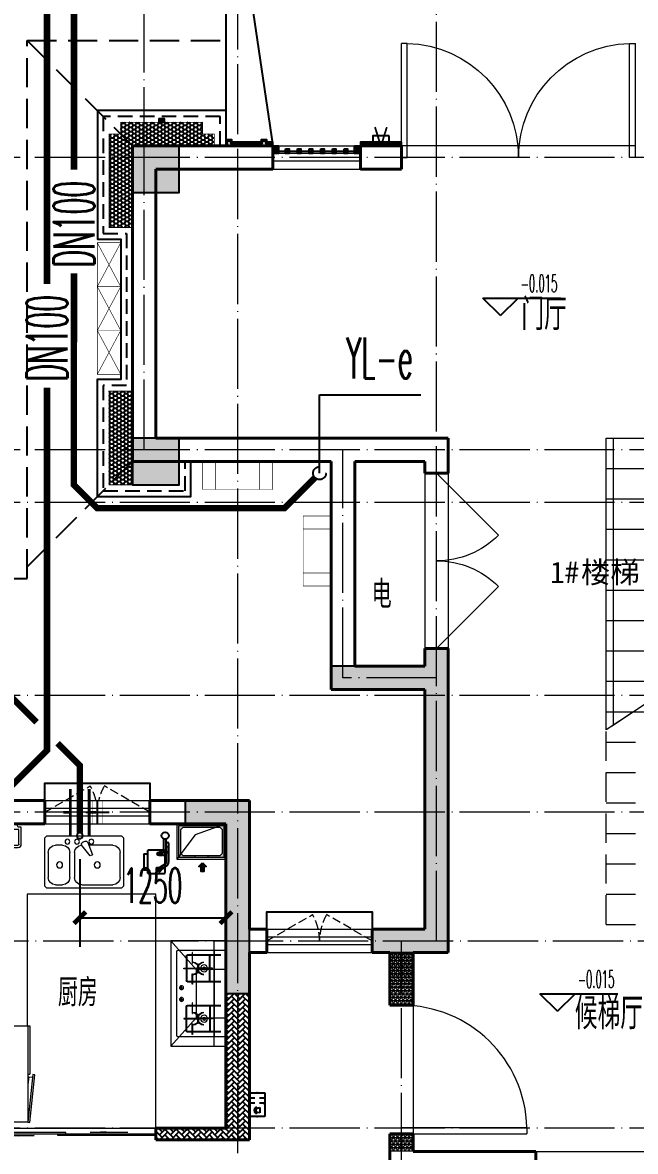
# Model space of a CAD drawing. Extents: x 27938 to 1042331, y -235042 to 1535213.
# Drawn here: x 689678 to 694917, y 679657 to 689310 of the extents above; entities that cross this region are included whole.
import ezdxf
from ezdxf.enums import TextEntityAlignment as Align

# ---------------------------------------------------------------- set-up
doc = ezdxf.new("R2010")
doc.units = 0
doc.header["$LTSCALE"] = 1000
doc.header["$MEASUREMENT"] = 0
for name, pattern in [('#P_--_20B1_001_t3$0$DASH', [0.35, 0.25, -0.1]), ('DASH', [0.35, 0.25, -0.1]), ('DOTE', [2.42, 2, -0.2, 0.02, -0.2]), ('HIDDEN', [0.375, 0.25, -0.125])]:
    doc.linetypes.add(name, pattern=pattern)
for name, color, linetype in [('A-EQPM-MECH', 191, 'Continuous'), ('AH-FURNITURE', 1, 'Continuous'), ('COLUMN', 9, 'Continuous'), ('DIM_ELEV', 3, 'Continuous'), ('DIM_SYMB', 3, 'Continuous'), ('DIM_雨水', 3, 'Continuous'), ('EQUIP-安防', 3, 'Continuous'), ('EQUIP_污水', 7, 'Continuous'), ('PIPE-雨水', 4, 'Y'), ('PIPE-餐饮排水', 41, 'P'), ('PUB_TEXT', 4, 'Continuous'), ('TEXT_雨水', 7, 'Continuous'), ('TWT_DIM', 3, 'Continuous'), ('VALVE_污水', 7, 'Continuous'), ('VPIPE-雨水', 4, 'DASH'), ('保温', 6, 'Continuous'), ('修改标示', 212, 'Continuous'), ('卫生间', 6, 'Continuous'), ('建筑-排气道', 9, 'Continuous'), ('机电标识类', 1, 'Continuous'), ('看线', 251, 'Continuous'), ('立面', 73, 'Continuous'), ('立面-看线', 251, 'Continuous'), ('设备', 253, 'Continuous'), ('铝合金', 144, 'Continuous')]:
    doc.layers.add(name, color=color, linetype=linetype)
for name, color, linetype, lineweight in [('DOTE', 19, 'DOTE', 9), ('LVTRY', 1, 'Continuous', 13), ('PUB_HATCH', 8, 'Continuous', 9), ('STAIR', 2, 'Continuous', 18), ('WALL', 9, 'Continuous', 40), ('WINDOW', 8, 'Continuous', 15), ('平面-空调室内机', 176, 'Continuous', 9), ('平面-空调预留孔', 173, 'Continuous', 15), ('空调', 76, 'Continuous', 13), ('立面-洞口示意', 152, 'Continuous', 13)]:
    doc.layers.add(name, color=color, linetype=linetype, lineweight=lineweight)
doc.styles.add('_TCH_DIM', font='SIMPLEX.shx', dxfattribs={"width": 0.6, "oblique": 10, "bigfont": 'hztxt.shx'})
doc.styles.add('_TCH_DIM_T3', font='SIMPLEX.shx', dxfattribs={"width": 0.494118, "bigfont": 'GBCBIG.shx'})
doc.styles.add('_TEL_DIM', font='SIMPLEX', dxfattribs={"width": 0.8, "height": 3.5, "bigfont": 'HZTXT'})
doc.styles.add('_TWT_PIPEDN', font='SIMPLEX.shx', dxfattribs={"width": 0.6, "oblique": 10, "height": 3, "bigfont": 'HZTXT.shx'})
doc.styles.add('_TWT_SERIAL', font='simplex.shx', dxfattribs={"width": 0.6, "oblique": 10, "height": 3, "bigfont": 'aadri.shx'})
doc.styles.add('DIM_FONT', font='SIMPLEX.shx', dxfattribs={"width": 0.56})
doc.styles.get("Standard").update_dxf_attribs({"font": 'gbenor.shx', "bigfont": 'gbcbig.shx'})
doc.styles.add('黑体', font='simhei.ttf')
doc.linetypes.add('P', pattern='A,3,-0.2,["P",Standard,S=0.25,R=0,X=-0.1,Y=-0.115],-0.2', length=3.4)
doc.linetypes.add('Y', pattern='A,3,-0.2,["Y",Standard,S=0.25,R=0,X=-0.1,Y=-0.115],-0.2', length=3.4)
doc.dimstyles.new('_TWT_ARCH&&100', dxfattribs={"dimtxt": 297.5, "dimasz": 100, "dimexe": 250, "dimexo": 300, "dimgap": 126.25, "dimtad": 1, "dimdec": 0, "dimzin": 0, "dimdsep": 46, "dimtxsty": '_TCH_DIM_T3', "dimblk": 'ARCHTICK', "dimcen": 0.09, "dimclrt": 7, "dimazin": 2, "dimtfac": 1, "dimtdec": 0, "dimtix": 1, "dimtmove": 2, "dimatfit": 3, "dimfxl": 1, "dimtolj": 1, "dimtzin": 0, "dimarcsym": 0})
pattern_1 = [(45, (0, 0), (0, 47.4157523), [100.584, -33.528]), (135, (23.708, 23.708), (3e-15, 47.4157523), [100.584, -33.528])]
pattern_2 = [(90, (0, 0), (-16.49778, 1e-15), [9.525, -19.05]), (210, (0, 0), (8.24889, -14.2874966), [9.525, -19.05]), (150, (6e-16, 9.525), (-8.24889, -14.2874966), [9.525, -19.05])]

# ---------------------------------------------------------------- blocks, each defined once
blk = doc.blocks.new('A$C60D053AF')
at = {"layer": 'AH-FURNITURE', "color": 0}
for p, q in [((232.5, -90), (128.3, -90)), ((192.5, -71), (327.6, -71)), ((192.5, -91), (327.6, -91)), ((355.9, -82.7), (384.2, -129)), ((232.5, -110), (128.3, -110)), ((245, -129.5), (245, -122.5)), ((265, -129.5), (265, -122.5)), ((341.7, -96.9), (370, -143.2)), ((255, -281), (255, -251)), ((255, -281), (393, -281)), ((393, -281), (393, -251))]:
    blk.add_line(p, q, dxfattribs=at)
for points in [[(170, -68, 1), (170, -94), (192.5, -94), (192.5, -68)], [(268, -122.5), (268, -107, 0.414214), (248, -87), (232.5, -87), (232.5, -113), (242, -113), (242, -122.5)], [(234, -251), (414, -251, 0.414214), (424, -241), (424, -111, 0.414214), (414, -101), (234, -101, 0.414214), (224, -111), (224, -241, 0.414214)], [(242, -152, 1), (268, -152), (268, -129.5), (242, -129.5)], [(383.8, -161.2, 1), (402.2, -142.8), (386.3, -126.9), (367.9, -145.3)]]:
    blk.add_lwpolyline(points, format="xyb", close=True, dxfattribs=at)
for centre, radius in [((100, -100), 30), ((255, -152), 15), ((255, -152), 10), ((393, -152), 15), ((393, -152), 10)]:
    blk.add_circle(centre, radius, dxfattribs=at)
for radius in [40, 20]:
    blk.add_arc((327.6, -111), radius, 45, 90, dxfattribs=at)
blk = doc.blocks.new('*U40')
h = blk.add_hatch(color=0)
h.set_gradient(color1=(0, 0, 255), rotation=180, tint=1)
h.paths.add_polyline_path([(0, 0), (-6.35, -6.35), (-6.35, -2.159), (-15, -2.159), (-15, 2.159), (-6.35, 2.159), (-6.35, 6.35)])
at = {"color": 0, "linetype": 'Continuous'}
blk.add_lwpolyline([(0, 0), (-6.35, -6.35), (-6.35, -2.159), (-15, -2.159), (-15, 2.159), (-6.35, 2.159), (-6.35, 6.35)], close=True, dxfattribs=at)
blk = doc.blocks.new('sgrsefv')
at = {"layer": 'PUB_HATCH'}
blk.add_hatch(color=0, dxfattribs=at).paths.add_polyline_path([(1112933.3, 840916.3), (1112933.3, 840646.3), (1113073.3, 840646.3), (1113073.3, 840661.3), (1112968.3, 840661.3), (1112948.3, 840681.3), (1112948.3, 840881.3), (1112968.3, 840901.3), (1113288.3, 840901.3), (1113308.3, 840881.3), (1113308.3, 840681.3), (1113288.3, 840661.3), (1113183.3, 840661.3), (1113183.3, 840646.3), (1113323.3, 840646.3), (1113323.3, 840916.3)])
at = {"layer": 'LVTRY', "color": 0}
for p, q in [((1113073.3, 840661.3), (1113073.3, 840646.3)), ((1113183.3, 840661.3), (1113183.3, 840646.3))]:
    blk.add_line(p, q, dxfattribs=at)
for points in [[(1112918.3, 840931.3), (1113338.3, 840931.3), (1113338.3, 840631.3), (1112918.3, 840631.3)], [(1112933.3, 840916.3), (1113323.3, 840916.3), (1113323.3, 840646.3), (1112933.3, 840646.3)], [(1113288.3, 840661.3), (1112968.3, 840661.3), (1112948.3, 840681.3), (1112948.3, 840881.3), (1112968.3, 840901.3), (1113288.3, 840901.3), (1113308.3, 840881.3), (1113308.3, 840681.3), (1113288.3, 840661.3)]]:
    blk.add_lwpolyline(points, close=True, dxfattribs=at)
at = {"layer": '立面-洞口示意', "color": 0}
blk.add_lwpolyline([(1112918.3, 840931.3), (1113181.8, 840837.4), (1113338.3, 840631.3)], dxfattribs=at)
at = {"layer": '建筑-排气道', "color": 8, "xscale": -5, "yscale": 5, "zscale": 5, "rotation": 270}
blk.add_blockref('*U40', (1113118.4, 840599), dxfattribs=at)
blk = doc.blocks.new('rtyg7uyhg')
at = {"layer": 'LVTRY', "color": 0}
for p, q in [((194234.6, 45488.8), (193621, 45488.8)), ((193590.3, 45458.1), (193590.3, 45069.5)), ((193682.3, 45407), (193887.8, 45407)), ((193896.4, 45429.9), (193857.6, 45326.3)), ((193875.3, 45316), (193945.6, 45401.5)), ((193925.8, 45440.4), (193940.1, 45432.2)), ((194111.9, 45407), (194173.3, 45407)), ((194265.3, 45069.5), (194265.3, 45458.1)), ((193621, 45130.8), (193621, 45345.6)), ((193857.6, 45326.3), (193875.3, 45316)), ((194009.6, 45345.6), (194009.6, 45130.8)), ((194050.5, 45130.8), (194050.5, 45345.6)), ((194234.6, 45345.6), (194234.6, 45130.8)), ((193621, 45038.8), (194234.6, 45038.8)), ((193948.3, 45069.5), (193682.3, 45069.5)), ((194173.3, 45069.5), (194111.9, 45069.5))]:
    blk.add_line(p, q, dxfattribs=at)
for centre, radius in [((193866.4, 45437.7), 20.5), ((193989.2, 45437.7), 20.5), ((194071, 45437.7), 20.5), ((193815.3, 45238.2), 25.6), ((194137.5, 45238.2), 25.6)]:
    blk.add_circle(centre, radius, dxfattribs=at)
for centre, radius, start, end in [((193621, 45458.1), 30.7, 89.99999, 179.99999), ((194234.6, 45458.1), 30.7, 359.99999, 89.99999), ((193682.3, 45345.6), 61.4, 89.99999, 179.99999), ((193915.6, 45422.7), 20.5, 59.99999, 159.46231), ((193929.8, 45414.5), 20.5, 320.53767, 59.99999), ((193948.3, 45345.6), 61.4, 359.99999, 89.99999), ((194111.9, 45345.6), 61.4, 89.99999, 179.99999), ((194173.3, 45345.6), 61.4, 359.99999, 89.99999), ((193682.3, 45130.8), 61.4, 179.99999, 269.99999), ((193948.3, 45130.8), 61.4, 269.99999, 359.99999), ((194111.9, 45130.8), 61.4, 179.99999, 269.99999), ((194173.3, 45130.8), 61.4, 269.99999, 359.99999), ((193621, 45069.5), 30.7, 179.99999, 269.99999), ((194234.6, 45069.5), 30.7, 269.99999, 359.99999)]:
    blk.add_arc(centre, radius, start, end, dxfattribs=at)
at = {"layer": 'LVTRY', "color": 0, "style": 'DIM_FONT', "width": 0.8, "flags": 9}
for tag in ['YSIZE', 'XSIZE']:
    blk.add_attdef(tag, (193927.8, 45487.8), '', height=0.5, rotation=89.99999, dxfattribs=at)
blk = doc.blocks.new('A-Kitchen-7')
at = {"layer": 'LVTRY', "color": 0}
for p, q in [((-519, 780), (-7, 834)), ((-515, 756), (-519, 780)), ((-4, 811), (-515, 756)), ((515, 756), (-515, 756)), ((-515, 756), (-515, 40)), ((-486, 761), (-485, 756)), ((-29, 767), (-112, 756)), ((-29, 767), (-35, 806)), ((-7, 834), (-4, 811)), ((515, 780), (0, 780)), ((0, 756), (0, 780)), ((515, 756), (515, 780)), ((515, 40), (515, 756)), ((-515, 40), (515, 40))]:
    blk.add_line(p, q, dxfattribs=at)
blk.add_lwpolyline([(-469, 40), (-469, 0), (469, 0), (469, 40)], close=True, dxfattribs=at)
blk = doc.blocks.new('FRSDFDGDGDRGDR')
at = {"layer": '平面-空调预留孔', "color": 0}
for p, q in [((699612.3, 775044), (699612.3, 775441.2)), ((699618.9, 775447.8), (699746.3, 775447.8)), ((699746.3, 775447.8), (699746.3, 775355.4)), ((699719.9, 775342.2), (699719.9, 775143)), ((699726.5, 775348.8), (699739.7, 775348.8)), ((699726.5, 775136.4), (699739.7, 775136.4)), ((699746.3, 775129.8), (699746.3, 775037.4)), ((699746.3, 775037.4), (699618.9, 775037.4))]:
    blk.add_line(p, q, dxfattribs=at)
blk.add_lwpolyline([(699766.1, 775166.7), (699792.5, 775153.5), (699792.5, 775057.2), (699766.1, 775044), (699766.1, 775017.6), (699618.9, 775017.6, -0.414214), (699592.5, 775044), (699592.5, 775441.2, -0.414214), (699618.9, 775467.6), (699766.1, 775467.6), (699766.1, 775441.2), (699792.5, 775428), (699792.5, 775331.6), (699766.1, 775318.4)], format="xyb", close=True, dxfattribs=at)
for centre, radius in [((699739.7, 775331.6), 10.6), ((699739.7, 775243.2), 15.8), ((699739.7, 775153.5), 10.6)]:
    blk.add_circle(centre, radius, dxfattribs=at)
for centre, start, end in [((699618.9, 775441.2), 90, 180), ((699726.5, 775342.2), 90, 180), ((699739.7, 775355.4), 270, 360), ((699726.5, 775143), 180, 270), ((699739.7, 775129.8), 0, 90), ((699618.9, 775044), 180, 270)]:
    blk.add_arc(centre, 6.6, start, end, dxfattribs=at)
blk = doc.blocks.new('vcxvcdfvdxv')
at = {"layer": 'LVTRY', "color": 0}
for p, q in [((582293.7, 370358.3), (582763.9, 370358.3)), ((582393.7, 369458.3), (582393.7, 370358.3)), ((582547.9, 370115.4), (582763.9, 370358.3)), ((582763.9, 370358.3), (582763.9, 369458.3)), ((582703.7, 370278.3), (582303.7, 370278.3)), ((582338.7, 370238.3), (582623.7, 370238.3)), ((582338.7, 370233.3), (582623.7, 370233.3)), ((582393.7, 370268.3), (582393.7, 369548.3)), ((582428.7, 370018.3), (582428.7, 370228.3)), ((582433.7, 370018.3), (582433.7, 370228.3)), ((582578.9, 370168.3), (582578.9, 370258.3)), ((582578.9, 370258.3), (582583.4, 370258.3)), ((582583.4, 370258.3), (582583.4, 370168.3)), ((582628.7, 370228.3), (582628.7, 370018.3)), ((582633.7, 370228.3), (582633.7, 370018.3)), ((582713.7, 369548.3), (582713.7, 370268.3)), ((582293.7, 370115.4), (582547.9, 370115.4)), ((582393.7, 369700.3), (582393.7, 370115.4)), ((582408.7, 370125.6), (582536.2, 370125.6)), ((582408.7, 370121.1), (582408.7, 370125.6)), ((582536.2, 370121.1), (582408.7, 370121.1)), ((582653.7, 370125.6), (582526.2, 370125.6)), ((582526.2, 370125.6), (582526.2, 370121.1)), ((582526.2, 370121.1), (582653.7, 370121.1)), ((582536.2, 370125.6), (582536.2, 370121.1)), ((582547.9, 370115.4), (582547.9, 369700.3)), ((582583.4, 370168.3), (582578.9, 370168.3)), ((582653.7, 370121.1), (582653.7, 370125.6)), ((582623.7, 370013.3), (582338.7, 370013.3)), ((582623.7, 370008.3), (582338.7, 370008.3)), ((582583.4, 370078.3), (582578.9, 370078.3)), ((582578.9, 370078.3), (582578.9, 369988.3)), ((582583.4, 369988.3), (582583.4, 370078.3)), ((582578.9, 369988.3), (582583.4, 369988.3)), ((582693.1, 369958.3), (582654.3, 369958.3)), ((582673.7, 369938.9), (582673.7, 369977.7)), ((582623.7, 369808.3), (582338.7, 369808.3)), ((582578.9, 369738.3), (582578.9, 369828.3)), ((582578.9, 369828.3), (582583.4, 369828.3)), ((582583.4, 369828.3), (582583.4, 369738.3)), ((582693.1, 369858.3), (582654.3, 369858.3)), ((582673.7, 369838.9), (582673.7, 369877.7)), ((582623.7, 369803.3), (582338.7, 369803.3)), ((582428.7, 369798.3), (582428.7, 369588.3)), ((582433.7, 369798.3), (582433.7, 369588.3)), ((582583.4, 369738.3), (582578.9, 369738.3)), ((582628.7, 369588.3), (582628.7, 369798.3)), ((582633.7, 369588.3), (582633.7, 369798.3)), ((582547.9, 369700.3), (582293.7, 369700.3)), ((582536.2, 369695.6), (582408.7, 369695.6)), ((582408.7, 369695.6), (582408.7, 369691.1)), ((582408.7, 369691.1), (582536.2, 369691.1)), ((582526.2, 369691.1), (582526.2, 369695.6)), ((582526.2, 369695.6), (582653.7, 369695.6)), ((582653.7, 369691.1), (582526.2, 369691.1)), ((582536.2, 369691.1), (582536.2, 369695.6)), ((582763.9, 369458.3), (582547.9, 369700.3)), ((582583.4, 369648.3), (582578.9, 369648.3)), ((582578.9, 369648.3), (582578.9, 369558.3)), ((582583.4, 369558.3), (582583.4, 369648.3)), ((582653.7, 369695.6), (582653.7, 369691.1)), ((582303.7, 369538.3), (582703.7, 369538.3)), ((582338.7, 369583.3), (582623.7, 369583.3)), ((582338.7, 369578.3), (582623.7, 369578.3)), ((582578.9, 369558.3), (582583.4, 369558.3)), ((582763.9, 369458.3), (582293.7, 369458.3))]:
    blk.add_line(p, q, dxfattribs=at)
blk.add_lwpolyline([(582893.7, 368758.3), (582893.7, 370758.3), (583993.7, 370758.3), (583993.7, 369632.3)], dxfattribs=at)
for centre, radius in [((582481.2, 370123.3), 29.7), ((582481.2, 370123.3), 11.7), ((582673.7, 369958.3), 17), ((582673.7, 369858.3), 17), ((582481.2, 369693.3), 29.7), ((582481.2, 369693.3), 11.7)]:
    blk.add_circle(centre, radius, dxfattribs=at)
for centre, radius, start, end in [((582403.7, 370268.3), 10, 90, 180), ((582438.7, 370228.3), 10, 90, 180), ((582438.7, 370228.3), 5, 90, 180), ((582623.7, 370228.3), 10, 0, 90), ((582623.7, 370228.3), 5, 0, 90), ((582703.7, 370268.3), 10, 0, 90), ((582481.2, 370123.3), 56.7, 2.27424, 87.72576), ((582481.2, 370123.3), 52.2, 2.47041, 87.52959), ((582481.2, 370123.3), 56.7, 272.27424, 357.72576), ((582481.2, 370123.3), 52.2, 272.47041, 357.52959), ((582581.2, 370123.3), 56.7, 92.27424, 177.72576), ((582581.2, 370123.3), 56.7, 182.27424, 267.72576), ((582581.2, 370123.3), 52.2, 92.47041, 177.52959), ((582581.2, 370123.3), 52.2, 182.47041, 267.52959), ((582438.7, 370018.3), 10, 180, 270), ((582438.7, 370018.3), 5, 180, 270), ((582623.7, 370018.3), 5, 270, 0), ((582623.7, 370018.3), 10, 270, 0), ((582438.7, 369798.3), 10, 90, 180), ((582623.7, 369798.3), 10, 0, 90), ((582438.7, 369798.3), 5, 90, 180), ((582481.2, 369693.3), 56.7, 2.27424, 87.72576), ((582481.2, 369693.3), 52.2, 2.47041, 87.52959), ((582581.2, 369693.3), 56.7, 92.27424, 177.72576), ((582581.2, 369693.3), 52.2, 92.47041, 177.52959), ((582623.7, 369798.3), 5, 0, 90), ((582481.2, 369693.3), 56.7, 272.27424, 357.72576), ((582481.2, 369693.3), 52.2, 272.47041, 357.52959), ((582581.2, 369693.3), 56.7, 182.27424, 267.72576), ((582581.2, 369693.3), 52.2, 182.47041, 267.52959), ((582403.7, 369548.3), 10, 180, 270), ((582438.7, 369588.3), 10, 180, 270), ((582438.7, 369588.3), 5, 180, 270), ((582623.7, 369588.3), 5, 270, 0), ((582623.7, 369588.3), 10, 270, 0), ((582703.7, 369548.3), 10, 270, 0)]:
    blk.add_arc(centre, radius, start, end, dxfattribs=at)
at = {"color": 8}
for name, p in [('sgrsefv', (-530624.6, -469573)), ('rtyg7uyhg', (389578.4, 325769.5))]:
    blk.add_blockref(name, p, dxfattribs=at)
at = {"color": 8, "rotation": 90}
blk.add_blockref('FRSDFDGDGDRGDR', (1359511.2, -328434.2), dxfattribs=at)
at = {"color": 8, "xscale": -1, "rotation": 90}
blk.add_blockref('A$C60D053AF', (582713.7, 371358.3), dxfattribs=at)
at = {"layer": 'LVTRY', "color": 8, "extrusion": (0, 0, -1), "xscale": -0.7999999999883585, "yscale": 0.7999999999883585, "zscale": -0.7999999999883585, "rotation": 270}
blk.add_blockref('A-Kitchen-7', (-584593.7, 369220.3), dxfattribs=at)
blk = doc.blocks.new('HFHFHFHFTF')
at = {"layer": 'PUB_HATCH'}
for points in [[(547216.6, 372523.7), (547216.6, 375123.7), (547016.6, 375123.7), (547016.6, 374973.7), (546217, 374973.7), (546217, 374773.7), (547016.6, 374773.7), (547016.6, 372723.7), (546566.6, 372723.7), (546566.6, 372523.7)], [(544966.6, 373623.7), (545316.6, 373623.7), (545316.6, 372173.7), (545516.6, 372173.7), (545516.6, 373823.7), (544966.6, 373823.7)]]:
    blk.add_hatch(color=256, dxfattribs=at).paths.add_polyline_path(points)
at = {"layer": 'COLUMN', "color": 8}
for p, q in [((547216.6, 375123.7), (547016.6, 375123.7)), ((547016.6, 375123.7), (547016.6, 374973.7)), ((547216.6, 372523.7), (547216.6, 375123.7)), ((547016.6, 374973.7), (546217, 374973.7)), ((546217, 374973.7), (546217, 374773.7)), ((546217, 374773.7), (547016.6, 374773.7)), ((547016.6, 374773.7), (547016.6, 372723.7)), ((545516.6, 373823.7), (544966.6, 373823.7)), ((544966.6, 373823.7), (544966.6, 373623.7)), ((545516.6, 372173.7), (545516.6, 373823.7)), ((544966.6, 373623.7), (545316.6, 373623.7)), ((545316.6, 373623.7), (545316.6, 372173.7)), ((547016.6, 372723.7), (546566.6, 372723.7)), ((546566.6, 372723.7), (546566.6, 372523.7)), ((546566.6, 372523.7), (547216.6, 372523.7)), ((545316.6, 372173.7), (545516.6, 372173.7))]:
    blk.add_line(p, q, dxfattribs=at)
blk = doc.blocks.new('dongkong')
at = {"color": 0}
blk.add_wipeout([(-603756, 210771), (-603756, 210570.8), (-603836, 210570.8), (-603836, 210771)], dxfattribs=at)
at = {"layer": '机电标识类', "color": 0, "linetype": 'DASH', "ltscale": 400}
for p, q in [((-603796, 210771), (-603796, 210570.8)), ((-603896, 210670.7), (-603696, 210670.7))]:
    blk.add_line(p, q, dxfattribs=at)
at = {"layer": '空调', "color": 0, "linetype": 'DASH', "const_width": 2}
blk.add_lwpolyline([(-603756, 210771), (-603756, 210570.8), (-603836, 210570.8), (-603836, 210771)], close=True, dxfattribs=at)
blk = doc.blocks.new('VDVDVDCZSCCS')
at = {"layer": '保温', "linetype": 'Continuous', "ltscale": 10}
h = blk.add_hatch(dxfattribs=at)
h.set_pattern_fill('HEX', color=251, scale=10, angle=90, style=0)
h.set_pattern_definition(pattern_2)
h.paths.add_polyline_path([(546716.7, 372073.7), (546916.7, 372073.7), (546916.6, 372523.7), (546716.6, 372523.7)])
at = {"layer": '保温', "linetype": 'ByBlock', "ltscale": 10}
h = blk.add_hatch(dxfattribs=at)
h.set_pattern_fill('AR-HBONE', color=251, scale=55)
h.set_pattern_definition(pattern_1)
h.paths.add_polyline_path([(545316.6, 372173.7), (545316.7, 370923.7), (545516.7, 370923.7), (545516.6, 372173.7)])
h = blk.add_hatch(dxfattribs=at)
h.set_pattern_fill('AR-HBONE', color=251, scale=55)
h.set_pattern_definition(pattern_1)
h.paths.add_polyline_path([(545316.7, 370923.7), (545316.7, 371023.7), (544716.7, 371023.7), (544716.7, 370923.7)])
at = {"layer": '保温', "linetype": 'Continuous', "ltscale": 10}
h = blk.add_hatch(dxfattribs=at)
h.set_pattern_fill('HEX', color=251, scale=10, angle=90, style=0)
h.set_pattern_definition(pattern_2)
h.paths.add_polyline_path([(546716.7, 370823.7), (546916.7, 370823.7), (546916.6, 370973.7), (546716.6, 370973.7)])
blk = doc.blocks.new('A$C341176C1')
at = {"layer": '设备', "color": 0, "const_width": 5}
blk.add_lwpolyline([(-240, -200), (0, -200), (0, -800), (-240, -800)], close=True, dxfattribs=at)
for points in [[(-240, -312.3), (0, -312.3)], [(-240, -687.7), (0, -687.7)]]:
    blk.add_lwpolyline(points, dxfattribs=at)
blk = doc.blocks.new('A$C7D502F78')
at = {"layer": '修改标示', "ltscale": 2}
blk.add_lwpolyline([(-150.6, 197.3), (-10.6, 197.3), (-10.6, 142.3), (-150.6, 142.3)], close=True, dxfattribs=at)
at = {"layer": 'PUB_TEXT'}
blk.add_text('V', height=175, dxfattribs=at).set_placement((-147.2, 99.1))
blk = doc.blocks.new('A$C1F074C3D')
at = {"layer": 'DIM_SYMB'}
blk.add_lwpolyline([(-625, 4290, 0, 0, 0), (-625, 2340, 0, 40, 0), (-625, 2490, 0, 0, 0)], format="xyseb", dxfattribs=at)
at = {"layer": 'STAIR'}
for p, q in [((-1250, 1664), (-1250, 4160)), ((-1250, 4160), (0, 4160)), ((-1190, 4160), (-1190, 1703.5)), ((0, 2496), (0, 4160)), ((-1250, 3900), (0, 3900)), ((-1250, 3640), (0, 3640)), ((-1250, 3380), (0, 3380)), ((-1250, 3120), (0, 3120)), ((-1250, 2860), (0, 2860)), ((-1250, 2600), (0, 2600)), ((0, 2496), (-566.8, 2118.7)), ((-1250, 2340), (-234.4, 2340)), ((-523.7, 1990.8), (-740.3, 2150.2)), ((-740.3, 2150.2), (-699.8, 2030.2)), ((-1250, 2080), (-716.6, 2080)), ((-699.8, 2030.2), (-1250, 1664)), ((-644.8, 2080), (-553.8, 2080)), ((-566.8, 2118.7), (-523.7, 1990.8)), ((-1250, 1820), (-1015.6, 1820))]:
    blk.add_line(p, q, dxfattribs=at)
at = {"layer": 'STAIR', "color": 246, "linetype": '#P_--_20B1_001_t3$0$DASH'}
for p, q in [((0, 2496), (-566.8, 2118.7)), ((0, 0), (0, 2496)), ((-234.4, 2340), (0, 2340)), ((-523.7, 1990.8), (-740.3, 2150.2)), ((-740.3, 2150.2), (-699.8, 2030.2)), ((-699.8, 2030.2), (-1250, 1664)), ((-716.6, 2080), (-644.8, 2080)), ((-566.8, 2118.7), (-523.7, 1990.8)), ((-553.8, 2080), (0, 2080)), ((-1015.6, 1820), (0, 1820)), ((-1250, 0), (-1250, 1664)), ((-1250, 1560), (0, 1560)), ((-1250, 1300), (0, 1300)), ((-1250, 1040), (0, 1040)), ((-1250, 780), (0, 780)), ((-1250, 520), (0, 520)), ((-1250, 260), (0, 260)), ((-1250, 0), (0, 0))]:
    blk.add_line(p, q, dxfattribs=at)
at = {"layer": 'DIM_SYMB', "color": 7, "style": '_TCH_DIM', "width": 0.6}
blk.add_text('上', height=175, dxfattribs=at).set_placement((-672.8, 4355.1))
blk = doc.blocks.new('HFTHFFGHFH')
at = {"layer": 'DOTE', "linetype": 'DOTE', "ltscale": 0.3}
for p, q in [((545416.6, 594448.8), (545416.6, 612948.8)), ((547116.6, 604248.8), (547116.6, 612948.8)), ((587116.6, 610948.8), (534316.6, 610948.8)), ((544616.6, 608448.8), (544616.6, 610948.8)), ((587116.6, 608448.8), (534316.6, 608448.8)), ((546316.6, 606498.8), (546316.6, 608448.8)), ((587116.6, 607998.8), (534316.6, 607998.8)), ((547116.6, 606498.8), (546316.6, 606498.8)), ((587116.6, 606348.8), (534316.6, 606348.8)), ((587116.6, 605348.8), (534316.6, 605348.8)), ((534316.6, 604248.8), (587116.6, 604248.8)), ((546816.6, 602348.8), (546816.6, 604248.8)), ((587116.6, 602648.8), (534316.6, 602648.8))]:
    blk.add_line(p, q, dxfattribs=at)
blk = doc.blocks.new('BFBTCSD')
at = {"layer": '卫生间', "color": 159, "linetype": 'DASH', "true_color": 0x22346e}
for p, q in [((689716.6, 689157.2), (690616.6, 688257.2)), ((689716.6, 684657.2), (690616.6, 685557.2))]:
    blk.add_line(p, q, dxfattribs=at)
blk.add_lwpolyline([(706816.6, 673857.2), (705216.6, 673857.2), (705216.6, 672657.2), (684016.6, 672657.2), (684016.6, 673857.2), (681416.6, 673857.2), (681416.6, 683557.2), (683216.6, 683557.2), (683216.6, 684557.2), (689716.6, 684557.2), (689716.6, 689157.2), (691416.8, 689157.2)], dxfattribs=at)
blk = doc.blocks.new('$equip$00002628')
at = {"color": 0, "linetype": 'Continuous'}
for p, q in [((-0.625, 0.415), (0.625, 0.415)), ((-0.625, -0.415), (-0.625, 0.415)), ((-0.472, 0.01), (-0.409, 0.01)), ((-0.446, -0.138), (-0.395, 0.058)), ((-0.395, 0.058), (-0.395, 0.058)), ((-0.395, 0.058), (-0.206, 0.058)), ((-0.206, 0.058), (-0.155, -0.138)), ((-0.191, 0.01), (-0.129, 0.01)), ((0.071, 0.129), (0.071, 0.415)), ((0.35, 0.129), (0.35, 0.415)), ((0.625, 0.415), (0.625, -0.415)), ((0.625, -0.415), (-0.625, -0.415)), ((-0.155, -0.138), (-0.446, -0.138)), ((0.071, -0.415), (0.071, -0.129)), ((0.35, -0.415), (0.35, -0.129))]:
    blk.add_line(p, q, dxfattribs=at)
at = {"color": 0, "const_width": 0.05}
blk.add_lwpolyline([(-0.625, 0.415), (0.625, 0.415), (0.625, -0.415), (-0.625, -0.415), (-0.625, 0.415), (0.625, 0.415)], dxfattribs=at)
at = {"color": 0, "linetype": 'Continuous'}
blk.add_arc((-0.3, -0.011), 0.173, 6.98974, 173.01026, dxfattribs=at)
at = {"color": 0}
for p in [(-0.625, 0), (0, 0.415), (0, -0.415), (0.625, 0)]:
    blk.add_point(p, dxfattribs=at)
at = {"color": 0, "style": '_TEL_DIM', "flags": 1}
blk.add_attdef('A', text='', height=0.000025, dxfattribs=at).set_placement((0, 0), align=Align.MIDDLE_CENTER)
blk = doc.blocks.new('HGFHGGGDFGRD')
at = {"layer": 'EQUIP-安防', "color": 8, "xscale": 160, "yscale": 160, "zscale": 160, "rotation": 90}
blk.add_blockref('$equip$00002628', (691683, 371223.7), dxfattribs=at)
blk = doc.blocks.new('A$C028C60F5')
at = {"color": 0}
blk.add_lwpolyline([(400, 0), (0, 0), (0, -400), (400, -400)], close=True, dxfattribs=at)
at = {"layer": 'PUB_HATCH', "color": 0}
blk.add_solid([(0, -400), (400, -400), (0, 0), (400, 0)], dxfattribs=at)
blk = doc.blocks.new('A$C3EFA6995')
at = {"color": 8}
for p in [(9700, 100), (9700, -2400), (15900, -2400)]:
    blk.add_blockref('A$C028C60F5', p, dxfattribs=at)
at = {"color": 8, "xscale": -1}
blk.add_blockref('A$C028C60F5', (16300, 100), dxfattribs=at)
blk = doc.blocks.new('_ArchTick')
at = {"color": 0, "linetype": 'ByBlock', "const_width": 0.4}
blk.add_lwpolyline([(-0.5, -0.5), (0.5, 0.5)], dxfattribs=at)
blk = doc.blocks.new('*D167')
at = {"layer": 'Defpoints', "color": 0}
for p in [(690166.6, 682457.2), (691416.6, 682457.2), (691416.6, 681656)]:
    blk.add_point(p, dxfattribs=at)
at = {"layer": 'TWT_DIM', "color": 0, "lineweight": -2}
for p, q in [((690166.6, 682157.2), (690166.6, 681406)), ((691416.6, 682157.2), (691416.6, 681406)), ((690166.6, 681656), (691416.6, 681656))]:
    blk.add_line(p, q, dxfattribs=at)
at = {"layer": 'TWT_DIM', "color": 0, "lineweight": -2, "xscale": 100, "yscale": 100, "zscale": 100, "rotation": 180}
blk.add_blockref('_ArchTick', (690166.6, 681656), dxfattribs=at)
at = {"layer": 'TWT_DIM', "color": 0, "lineweight": -2, "xscale": 100, "yscale": 100, "zscale": 100}
blk.add_blockref('_ArchTick', (691416.6, 681656), dxfattribs=at)
at = {"layer": 'TWT_DIM', "color": 7, "insert": (690791.6, 681931), "char_height": 297.5, "attachment_point": 5, "style": '_TCH_DIM_T3'}
blk.add_mtext('\\A1;1250', dxfattribs=at)
blk = doc.blocks.new('$DorLib2D$00000001')
for p, q in [((0.45, 0.975), (0.5, 0.975)), ((0.45, 0), (0.45, 0.975)), ((0.5, 0), (0.5, 0.975)), ((0.5, 0), (0.45, 0))]:
    blk.add_line(p, q)
at = {"lineweight": 13}
blk.add_arc((0.475, 0), 0.975, 91.46928, 180, dxfattribs=at)
blk = doc.blocks.new('$WINLIB2D$00000001')
at = {"color": 0}
for points in [[(-0.5, 0.5), (-0.5, -0.5)], [(-0.5, 0.5), (0.5, 0.5)], [(0.5, -0.5), (0.5, 0.5)], [(0.5, 0.167), (-0.5, 0.167)], [(0.5, -0.167), (-0.5, -0.167)], [(-0.5, -0.5), (0.5, -0.5)]]:
    blk.add_lwpolyline(points, dxfattribs=at)
blk = doc.blocks.new('$DorLib2D$00000131')
at = {"color": 0, "linetype": 'Continuous'}
for p, q in [((0.15, 0.125), (0.2319, 0.1973)), ((0.2319, 0.1973), (0.2319, 0.125)), ((-0.5, 0.125), (-0.5, 0)), ((0.0192, 0.125), (-0.5, 0.125)), ((0.0192, 0), (0.0192, 0.125)), ((0.35, 0.125), (0.15, 0.125)), ((-0.5, 0), (0.0192, 0)), ((-0.024, 0), (0.5, 0)), ((-0.024, -0.125), (-0.024, 0)), ((0.5, 0), (0.5, -0.125)), ((-0.35, -0.125), (-0.15, -0.125)), ((-0.2319, -0.1973), (-0.2319, -0.125)), ((-0.15, -0.125), (-0.2319, -0.1973)), ((0.5, -0.125), (-0.024, -0.125))]:
    blk.add_line(p, q, dxfattribs=at)
blk = doc.blocks.new('$DorLib2D$00000002')
for p, q in [((-0.5, 0), (-0.5, 0.4875)), ((-0.475, 0.4875), (-0.5, 0.4875)), ((-0.475, 0), (-0.475, 0.4875)), ((0.475, 0), (0.475, 0.4875)), ((0.475, 0.4875), (0.5, 0.4875)), ((0.5, 0), (0.5, 0.4875)), ((-0.5, 0), (-0.475, 0)), ((0.5, 0), (0.475, 0))]:
    blk.add_line(p, q)
at = {"lineweight": 13}
for centre, start, end in [((-0.4875, 0), 0, 88.5307), ((0.4875, 0), 91.4693, 180)]:
    blk.add_arc(centre, 0.4875, start, end, dxfattribs=at)
blk = doc.blocks.new('$DorLib2D$00000116')
at = {"color": 0}
for p, q in [((-0.5, 0), (-0.1464, 0.3536)), ((0.5, 0), (0.1464, 0.3536))]:
    blk.add_line(p, q, dxfattribs=at)
for centre, start, end in [((-0.5, 0), 0, 45), ((0.5, 0), 135, 180)]:
    blk.add_arc(centre, 0.5, start, end, dxfattribs=at)
blk = doc.blocks.new('$TwtSys$00000147')
blk.add_circle((0, 0, 0), 25)
blk = doc.blocks.new('$VALVE$00000553')
at = {"const_width": 30}
for points in [[(0, 100), (0, 175)], [(0, 100), (-250, 100), (-250, 100)], [(0, 100), (250, 100), (250, 100)], [(-250, -100), (-250, -100), (0, -100)], [(250, -100), (250, -100), (0, -100)], [(0, -175), (0, -100)]]:
    blk.add_lwpolyline(points, dxfattribs=at)

msp = doc.modelspace()

# ---------------------------------------------------------------- hatches: boundary and pattern name
at = {"layer": 'PIPE-雨水'}
for points in [[(690116.6, 685357.2), (690089.1, 685357.2), (690089.1, 685345.8)], [(690116.6, 685357.2), (690097.1, 685337.7), (690089.1, 685345.8)], [(690316.6, 685157.2), (690297.1, 685137.7), (690305.2, 685129.7)], [(690316.6, 685157.2), (690316.6, 685129.7), (690305.2, 685129.7)], [(691916.6, 685157.2), (691936, 685137.7), (691928, 685129.7)], [(691916.6, 685157.2), (691916.6, 685129.7), (691928, 685129.7)], [(689886.6, 683087.2), (689906, 683067.7), (689914.1, 683075.8)], [(689886.6, 683087.2), (689914.1, 683087.2), (689914.1, 683075.8)]]:
    msp.add_hatch(color=256, dxfattribs=at).paths.add_polyline_path(points)
at = {"layer": 'PIPE-餐饮排水'}
for points in [[(690166.6, 682957.2), (690186.1, 682976.6), (690194.1, 682968.6)], [(690166.6, 682957.2), (690194.1, 682957.2), (690194.1, 682968.6)]]:
    msp.add_hatch(color=256, dxfattribs=at).paths.add_polyline_path(points)
at = {"layer": '立面'}
h = msp.add_hatch(dxfattribs=at)
h.set_pattern_fill('ANSI31', color=8, scale=2)
h.set_pattern_definition([(45, (-197433.452, -107108.3288), (-2.24506403, 2.24506403), [])])
h.paths.add_polyline_path([(690841.8, 688457.2), (690891.8, 688457.2), (690891.8, 688487.2), (690841.8, 688487.2)])
h = msp.add_hatch(dxfattribs=at)
h.set_pattern_fill('ANSI31', color=8, scale=2)
h.set_pattern_definition([(45, (-9425.7033, -266823.1584), (-2.24506403, 2.24506403), [])])
h.paths.add_polyline_path([(691416.8, 688257.3), (691816.5, 688257.3), (691816.5, 688287.3), (691766.5, 688287.3), (691766.5, 688307.4), (691716.5, 688307.4), (691716.5, 688287.4), (691466.7, 688287.1), (691466.5, 688307.4), (691416.8, 688307.4)])
h.paths.add_polyline_path([(691426.8, 688257.3), (691806.5, 688257.3), (691806.5, 688277.3), (691756.5, 688277.3), (691756.5, 688297.4), (691726.5, 688297.4), (691726.5, 688277.4), (691456.8, 688277.1), (691456.6, 688297.4), (691426.8, 688297.4)])
h = msp.add_hatch(dxfattribs=at)
h.set_pattern_fill('ANSI31', color=8, scale=2)
h.set_pattern_definition([(45, (-197633.452, -108177.8283), (-2.24506403, 2.24506403), [])])
edge = h.paths.add_edge_path()
edge.add_line((692566.5, 688257.2), (692576.6, 688257.2))
edge.add_line((692576.6, 688257.2), (692576.6, 688277.2))
edge.add_line((692576.6, 688277.2), (692906.6, 688277.2))
edge.add_line((692906.6, 688277.2), (692906.6, 688257.3))
edge.add_line((692906.6, 688257.3), (692916.6, 688257.2))
edge.add_line((692916.6, 688257.2), (692916.6, 688287.2))
edge.add_line((692916.6, 688287.2), (692566.6, 688287.2))
edge.add_line((692566.6, 688287.2), (692566.6, 688257.2))
h = msp.add_hatch(dxfattribs=at)
h.set_pattern_fill('ANSI31', color=8, scale=2)
h.set_pattern_definition([(45, (-9485.939, -266823.3413), (-2.24506403, 2.24506403), [])])
h.paths.add_polyline_path([(691816.5, 688257.2), (691866.5, 688257.2), (691866.5, 688190.5), (691816.5, 688190.5)])
h = msp.add_hatch(dxfattribs=at)
h.set_pattern_fill('ANSI31', color=8, scale=2)
h.set_pattern_definition([(45, (-9375.9384, -266823.342), (-2.24506403, 2.24506403), [])])
h.paths.add_polyline_path([(691926.5, 688230.2), (691956.5, 688230.2), (691956.5, 688190.5), (691926.5, 688190.5)])
h = msp.add_hatch(dxfattribs=at)
h.set_pattern_fill('ANSI31', color=8, scale=2)
h.set_pattern_definition([(45, (-9275.9384, -266823.3428), (-2.24506403, 2.24506403), [])])
h.paths.add_polyline_path([(692026.5, 688230.2), (692056.5, 688230.2), (692056.5, 688190.5), (692026.5, 688190.5)])
h = msp.add_hatch(dxfattribs=at)
h.set_pattern_fill('ANSI31', color=8, scale=2)
h.set_pattern_definition([(45, (-9175.9384, -266823.3437), (-2.24506403, 2.24506403), [])])
h.paths.add_polyline_path([(692126.5, 688230.2), (692156.5, 688230.2), (692156.5, 688190.5), (692126.5, 688190.5)])
h = msp.add_hatch(dxfattribs=at)
h.set_pattern_fill('ANSI31', color=8, scale=2)
h.set_pattern_definition([(45, (-9075.9384, -266823.3447), (-2.24506403, 2.24506403), [])])
h.paths.add_polyline_path([(692226.5, 688230.2), (692256.5, 688230.2), (692256.5, 688190.5), (692226.5, 688190.5)])
h = msp.add_hatch(dxfattribs=at)
h.set_pattern_fill('ANSI31', color=8, scale=2)
h.set_pattern_definition([(45, (-8975.9384, -266823.3456), (-2.24506403, 2.24506403), [])])
h.paths.add_polyline_path([(692326.5, 688230.2), (692356.5, 688230.2), (692356.5, 688190.5), (692326.5, 688190.5)])
h = msp.add_hatch(dxfattribs=at)
h.set_pattern_fill('ANSI31', color=8, scale=2)
h.set_pattern_definition([(45, (-8875.9384, -266823.3465), (-2.24506403, 2.24506403), [])])
h.paths.add_polyline_path([(692426.5, 688230.2), (692456.5, 688230.2), (692456.5, 688190.5), (692426.5, 688190.5)])
h = msp.add_hatch(dxfattribs=at)
h.set_pattern_fill('ANSI31', color=8, scale=2)
h.set_pattern_definition([(45, (-8785.9357, -266823.3376), (-2.24506403, 2.24506403), [])])
h.paths.add_polyline_path([(692516.5, 688257.2), (692566.5, 688257.2), (692566.5, 688190.5), (692516.5, 688190.5)])
at = {"layer": '立面-看线'}
h = msp.add_hatch(dxfattribs=at)
h.set_pattern_fill('HONEY', color=8, scale=13)
h.set_pattern_definition([(0, (261599.363, 156240.447), (30.95625, 17.872595), [20.6375, -41.275]), (120, (261599.363, 156240.447), (-30.9562463, 17.8726014), [20.6375, -41.275]), (60, (261599.363, 156240.447), (3.7e-06, 35.7451964), [-41.275, 20.6375])])
h.paths.add_polyline_path([(691216.8, 688357.2), (691216.8, 688457.2), (690516.8, 688457.2), (690516.8, 688357.2), (690416.8, 688357.2), (690416.8, 687557.2), (690616.6, 687557.2), (690616.6, 688257.2), (691315.9, 688257.2), (691315.9, 688357.2)])
h = msp.add_hatch(dxfattribs=at)
h.set_pattern_fill('HONEY', color=8, scale=13)
h.set_pattern_definition([(0, (261500, 153140.448), (30.95625, 17.872595), [20.6375, -41.275]), (120, (261500, 153140.448), (-30.9562463, 17.8726014), [20.6375, -41.275]), (60, (261500, 153140.448), (3.7e-06, 35.7451964), [-41.275, 20.6375])])
h.paths.add_polyline_path([(690417.1, 685357.2), (690616.6, 685357.2), (690616.6, 685557.2), (690616.6, 685557.2), (690616.6, 686157.2), (690417.1, 686157.2)])

# ---------------------------------------------------------------- linework, layer by layer
at = {"color": 8, "const_width": 8}
for points in [[(690616.6, 687557.2), (690416.8, 687557.2), (690416.8, 688357.2), (690516.8, 688357.2), (690516.8, 688457.2), (690806.8, 688457.2), (690806.8, 688457.2), (690926.8, 688457.2), (690926.8, 688457.2), (691216.8, 688457.2), (691216.8, 688357.2), (691316.8, 688357.2), (691316.8, 688257.2)], [(690616.6, 686157.2), (690416.6, 686157.2), (690416.6, 685357.2), (691016.6, 685357.2), (691016.6, 685557.2)]]:
    msp.add_lwpolyline(points, dxfattribs=at)
at = {"layer": 'A-EQPM-MECH', "color": 8}
for points in [[(691416.8, 688257.2), (691416.8, 690957.2), (696416.8, 690957.2), (696416.8, 688257.2)], [(691416.8, 690957.2), (691816.5, 688257.2)]]:
    msp.add_lwpolyline(points, dxfattribs=at)
at = {"layer": 'DIM_ELEV', "color": 8}
for p, q in [((693763.2, 686804.9), (693613.2, 686954.9)), ((693613.2, 686954.9), (694278.2, 686954.9)), ((693763.2, 686804.9), (693913.2, 686954.9)), ((694250.7, 680856), (694100.7, 681006)), ((694100.7, 681006), (694765.6, 681006)), ((694250.7, 680856), (694400.7, 681006))]:
    msp.add_line(p, q, dxfattribs=at)
at = {"layer": 'DIM_雨水'}
for p, q in [((692216.6, 685457.2), (692216.6, 686127.8)), ((692216.6, 686127.8), (693082.9, 686127.8))]:
    msp.add_line(p, q, dxfattribs=at)
at = {"layer": 'DOTE', "color": 8, "linetype": 'DOTE', "ltscale": 0.3}
msp.add_line((690716.6, 688157.2), (690716.6, 690157.2), dxfattribs=at)
at = {"layer": 'PIPE-雨水', "const_width": 55}
for points in [[(689886.6, 687075.3), (689886.6, 690878.9)], [(690117.2, 688051.3), (690117.9, 690857.2)], [(690116.6, 685357.2), (690117, 687165.3)], [(689886.6, 683087.2), (689886.6, 686189.3)], [(690116.6, 685357.2), (690316.6, 685157.2)], [(692177.7, 685418.3), (691916.6, 685157.2)], [(691916.6, 685157.2), (690316.6, 685157.2)], [(689886.6, 683087.2), (689586.6, 682787.2)]]:
    msp.add_lwpolyline(points, dxfattribs=at)
at = {"layer": 'PIPE-餐饮排水', "const_width": 55}
for points in [[(689796.4, 683327.4), (689016.6, 684107.2)], [(690166.6, 682957.2), (689976.7, 683147.1)]]:
    msp.add_lwpolyline(points, dxfattribs=at)
at = {"layer": 'VPIPE-雨水'}
msp.add_circle((692216.6, 685457.2), 55, dxfattribs=at)
at = {"layer": 'WALL', "color": 8}
for p, q in [((690616.6, 688257.2), (690616.6, 685557.2)), ((691816.6, 688257.2), (690616.6, 688257.2)), ((691816.6, 688057.2), (691816.6, 688257.2)), ((692916.6, 688257.2), (692566.6, 688257.2)), ((692566.6, 688257.2), (692566.6, 688057.2)), ((692916.6, 688057.2), (692916.6, 688257.2)), ((690816.6, 688057.2), (690816.6, 685757.2)), ((690816.6, 688057.2), (691816.6, 688057.2)), ((692566.6, 688057.2), (692916.6, 688057.2)), ((690816.6, 685757.2), (692416.6, 685757.2)), ((692416.6, 685757.2), (693316.6, 685757.2)), ((693316.6, 685457.2), (693316.6, 685757.2)), ((690616.6, 685557.2), (692316.6, 685557.2)), ((692316.6, 685557.2), (692316.6, 683607.2)), ((692516.6, 685557.2), (692516.6, 683807.2)), ((692516.6, 685557.2), (693116.6, 685557.2)), ((693116.6, 685557.2), (693116.6, 685457.2)), ((693116.6, 685457.2), (693316.6, 685457.2)), ((693316.6, 683957.2), (693116.6, 683957.2)), ((693116.6, 683957.2), (693116.6, 683807.2)), ((693316.6, 683707.2), (693316.6, 683957.2)), ((693116.6, 683807.2), (692516.6, 683807.2)), ((693316.6, 683707.2), (693316.6, 681557.2)), ((693116.6, 683607.2), (692316.6, 683607.2)), ((693116.6, 683607.2), (693116.6, 681557.2)), ((689866.6, 682657.2), (689116.6, 682657.2)), ((689866.6, 682457.2), (689866.6, 682657.2)), ((691616.6, 682657.2), (690766.6, 682657.2)), ((690766.6, 682657.2), (690766.6, 682457.2)), ((691616.6, 682657.2), (691616.6, 681557.2)), ((689116.6, 682457.2), (689866.6, 682457.2)), ((690766.6, 682457.2), (691416.6, 682457.2)), ((691416.6, 682457.2), (691416.6, 681457.2)), ((691766.6, 681557.2), (691616.6, 681557.2)), ((691766.6, 681357.2), (691766.6, 681557.2)), ((692916.6, 681557.2), (692666.6, 681557.2)), ((692666.6, 681557.2), (692666.6, 681357.2)), ((693116.6, 681557.2), (692916.6, 681557.2)), ((693316.6, 681557.2), (693316.6, 681557.2)), ((693316.6, 681357.2), (693316.6, 681557.2)), ((691416.6, 681457.2), (691416.6, 679857.2)), ((691616.6, 681357.2), (691616.6, 679757.2)), ((691616.6, 681357.2), (691766.6, 681357.2)), ((692666.6, 681357.2), (692816.6, 681357.2)), ((692816.6, 681357.2), (692816.6, 680907.2)), ((693016.6, 680907.2), (693016.6, 681357.2)), ((693216.6, 681357.2), (693016.6, 681357.2)), ((693316.6, 681357.2), (693216.6, 681357.2)), ((692816.6, 680907.2), (693016.6, 680907.2)), ((691416.6, 679857.2), (690816.6, 679857.2)), ((690816.6, 679857.2), (690816.6, 679757.2)), ((693016.6, 679807.2), (692816.6, 679807.2)), ((692816.6, 679807.2), (692816.6, 679457.2)), ((693016.6, 679657.2), (693016.6, 679807.2)), ((690816.6, 679757.2), (691616.6, 679757.2)), ((693016.6, 679657.2), (693366.6, 679657.2)), ((694066.6, 679657.2), (693366.6, 679657.2)), ((694066.6, 679457.2), (694066.6, 679657.2))]:
    msp.add_line(p, q, dxfattribs=at)
at = {"layer": 'WINDOW'}
for p, q in [((694916.6, 688257.2), (692916.6, 688257.2)), ((693116.6, 685457.2), (693116.6, 683957.2)), ((693316.6, 685457.2), (693316.6, 683957.2)), ((693016.6, 680907.2), (693016.6, 679807.2)), ((689216.6, 679857.2), (690816.6, 679857.2)), ((694066.6, 679657.2), (695166.6, 679657.2))]:
    msp.add_line(p, q, dxfattribs=at)
at = {"layer": 'WINDOW', "color": 8, "linetype": 'DASH', "ltscale": 0.3}
for points in [[(689866.6, 682557.2), (690256.3, 682782.1, -0.131605), (690316.6, 682557.2)], [(690766.6, 682557.2), (690376.8, 682782.1, 0.131605), (690316.6, 682557.2)], [(691766.6, 681457.2), (692156.3, 681682.1, -0.131605), (692216.6, 681457.2)], [(692666.6, 681457.2), (692276.8, 681682.1, 0.131605), (692216.6, 681457.2)]]:
    msp.add_lwpolyline(points, format="xyb", dxfattribs=at)
at = {"layer": '看线', "color": 8}
msp.add_lwpolyline([(691416.8, 688257.2), (691416.8, 688557.2), (690316.8, 688557.2), (690316.8, 687457.2), (690516.6, 687457.2), (690516.6, 686257.2), (690316.6, 686257.2), (690316.6, 685257.2), (691116.6, 685257.2), (691116.6, 685557.2)], dxfattribs=at)
at = {"layer": '看线', "color": 8, "linetype": 'HIDDEN', "ltscale": 0.5}
msp.add_lwpolyline([(691366.8, 688257.2), (691366.8, 688507.2), (690366.8, 688507.2), (690366.8, 687507.2), (690566.6, 687507.2), (690566.6, 686207.2), (690366.6, 686207.2), (690366.6, 685307.2), (691066.6, 685307.2), (691066.6, 685557.2)], dxfattribs=at)
at = {"layer": '看线', "color": 8, "ltscale": 0.5}
msp.add_lwpolyline([(691766.6, 681557.2), (691766.6, 681707.2), (692666.6, 681707.2), (692666.6, 681557.2)], dxfattribs=at)
at = {"layer": '立面', "color": 8}
for p, q in [((692026.5, 688230.2), (692056.5, 688230.2)), ((692026.5, 688190.5), (692026.5, 688230.2)), ((692056.5, 688190.5), (692026.5, 688190.5)), ((692056.5, 688230.2), (692056.5, 688190.5))]:
    msp.add_line(p, q, dxfattribs=at)
for points in [[(690841.8, 688457.2), (690891.8, 688457.2), (690891.8, 688487.2), (690841.8, 688487.2)], [(691816.5, 688257.2), (691866.5, 688257.2), (691866.5, 688190.5), (691816.5, 688190.5)], [(692126.5, 688230.2), (692156.5, 688230.2), (692156.5, 688190.5), (692126.5, 688190.5)], [(692226.5, 688230.2), (692256.5, 688230.2), (692256.5, 688190.5), (692226.5, 688190.5)], [(692326.5, 688230.2), (692356.5, 688230.2), (692356.5, 688190.5), (692326.5, 688190.5)], [(692426.5, 688230.2), (692456.5, 688230.2), (692456.5, 688190.5), (692426.5, 688190.5)], [(692516.5, 688257.2), (692566.5, 688257.2), (692566.5, 688190.5), (692516.5, 688190.5)]]:
    msp.add_lwpolyline(points, close=True, dxfattribs=at)
msp.add_lwpolyline([(692566.5, 688257.2), (692576.6, 688257.2), (692576.6, 688277.2), (692906.6, 688277.2), (692906.6, 688257.3), (692916.6, 688257.2), (692916.6, 688287.2), (692566.6, 688287.2), (692566.6, 688257.2)], dxfattribs=at)
at = {"layer": '设备', "color": 8, "const_width": 5}
for points in [[(690516.6, 687052.2), (690516.6, 687427.2), (690316.6, 687427.2), (690316.6, 687052.2)], [(690516.6, 686677.2), (690516.6, 687052.2), (690316.6, 687052.2), (690316.6, 686677.2)], [(690516.6, 686302.2), (690516.6, 686677.2), (690316.6, 686677.2), (690316.6, 686302.2)]]:
    msp.add_lwpolyline(points, close=True, dxfattribs=at)
for points in [[(690516.6, 687427.2), (690316.6, 687052.2)], [(690316.6, 687427.2), (690516.6, 687052.2)], [(690516.6, 687052.2), (690316.6, 686677.2)], [(690316.6, 687052.2), (690516.6, 686677.2)], [(690516.6, 686677.2), (690316.6, 686302.2)], [(690316.6, 686677.2), (690516.6, 686302.2)]]:
    msp.add_lwpolyline(points, dxfattribs=at)
at = {"layer": '铝合金', "color": 8}
for p, q in [((691866.5, 688210.3), (691926.5, 688210.3)), ((691956.5, 688210.3), (692026.5, 688210.3)), ((692056.5, 688210.3), (692126.5, 688210.3)), ((692156.5, 688210.3), (692226.5, 688210.3)), ((692256.5, 688210.3), (692326.5, 688210.3)), ((692356.5, 688210.3), (692426.5, 688210.3)), ((692456.5, 688210.3), (692516.5, 688210.3))]:
    msp.add_line(p, q, dxfattribs=at)
for points in [[(690841.8, 688457.2), (690891.8, 688457.2), (690891.8, 688487.2), (690841.8, 688487.2)], [(691816.5, 688257.2), (691866.5, 688257.2), (691866.5, 688190.5), (691816.5, 688190.5)], [(691926.5, 688230.2), (691956.5, 688230.2), (691956.5, 688190.5), (691926.5, 688190.5)], [(692026.5, 688230.2), (692056.5, 688230.2), (692056.5, 688190.5), (692026.5, 688190.5)], [(692126.5, 688230.2), (692156.5, 688230.2), (692156.5, 688190.5), (692126.5, 688190.5)], [(692226.5, 688230.2), (692256.5, 688230.2), (692256.5, 688190.5), (692226.5, 688190.5)], [(692326.5, 688230.2), (692356.5, 688230.2), (692356.5, 688190.5), (692326.5, 688190.5)], [(692426.5, 688230.2), (692456.5, 688230.2), (692456.5, 688190.5), (692426.5, 688190.5)], [(692516.5, 688257.2), (692566.5, 688257.2), (692566.5, 688190.5), (692516.5, 688190.5)]]:
    msp.add_lwpolyline(points, close=True, dxfattribs=at)
for points in [[(691816.5, 688257.3), (691816.5, 688287.3), (691766.5, 688287.3), (691766.5, 688307.4), (691716.5, 688307.4), (691716.5, 688287.4), (691466.7, 688287.1), (691466.5, 688307.4), (691416.8, 688307.4), (691416.8, 688257.3)], [(691806.5, 688257.3), (691806.5, 688277.3), (691756.5, 688277.3), (691756.5, 688297.4), (691726.5, 688297.4), (691726.5, 688277.4), (691456.8, 688277.1), (691456.6, 688297.4), (691426.8, 688297.4), (691426.8, 688257.3)], [(692566.5, 688257.2), (692576.6, 688257.2), (692576.6, 688277.2), (692906.6, 688277.2), (692906.6, 688257.3), (692916.6, 688257.2), (692916.6, 688287.2), (692566.6, 688287.2), (692566.6, 688257.2)]]:
    msp.add_lwpolyline(points, dxfattribs=at)

# ---------------------------------------------------------------- block references
at = {"color": 8}
for name, p in [('A$C3EFA6995', (680916.6, 688157.2)), ('A$C1F074C3D', (695916.6, 681597.1)), ('A$C341176C1', (692316.6, 685291.7)), ('HFHFHFHFTF', (146100, 308833.4)), ('HGFHGGGDFGRD', (0, 308833.4))]:
    msp.add_blockref(name, p, dxfattribs=at)
at = {"color": 8, "rotation": 90}
msp.add_blockref('A$C341176C1', (691016.6, 685557.2), dxfattribs=at)
at = {"color": 8, "xscale": -1}
msp.add_blockref('vcxvcdfvdxv', (1273710.3, 311098.8), dxfattribs=at)
at = {"layer": 'EQUIP_污水', "yscale": -1, "rotation": 180}
msp.add_blockref('$TwtSys$00000147', (690166.6, 682357.2), dxfattribs=at)
at = {"layer": 'WINDOW'}
for name, p, xscale, yscale, zscale, rotation in [('$DorLib2D$00000002', (693916.6, 688157.2), 2000, -2000, 2000, 180), ('$WINLIB2D$00000001', (692191.6, 688157.2), -750.0034281517146, -200, -750.0034281517146, 180), ('$DorLib2D$00000116', (693216.6, 684707.2), -1500, 1500, -1500, 269.9999856579121), ('$WINLIB2D$00000001', (692216.6, 681457.2), -900, 200, -900, 180.0000468348593), ('$DorLib2D$00000001', (692916.6, 680357.2), 1100, 1100, 1100, 270.0000468348222), ('$DorLib2D$00000131', (690016.6, 679807.2), 1600, 100, 1600, 359.9999999992718)]:
    msp.add_blockref(name, p, dxfattribs=dict(at, xscale=xscale, yscale=yscale, zscale=zscale, rotation=rotation))
at = {"layer": '修改标示', "color": 8, "ltscale": 2, "xscale": -1}
msp.add_blockref('A$C7D502F78', (692661, 688144.8), dxfattribs=at)

# ---------------------------------------------------------------- texts
at = {"layer": 'DIM_ELEV', "color": 8, "style": '_TCH_DIM', "width": 0.423529}
for p in [(693936.2, 687005), (694423.7, 681056)]:
    msp.add_text('-0.015', height=148.75, dxfattribs=at).set_placement(p)
at = {"layer": 'DIM_雨水', "color": 7, "style": '_TWT_SERIAL', "width": 0.48}
msp.add_text('YL-e', height=350, dxfattribs=at).set_placement((692445.2, 686267.8))
at = {"layer": 'PUB_TEXT', "color": 8}
for s, height, p in [('门厅', 270.07, (693941.7, 686680)), ('电', 236.3, (692662.8, 684301.9)), ('厨房', 236.31, (689980.1, 680897.7)), ('候梯厅', 270.07, (694398.4, 680701.3))]:
    msp.add_text(s, height=height, dxfattribs=at).set_placement(p)
at = {"layer": 'PUB_TEXT', "color": 8, "style": '黑体'}
for s, p in [('1#', (694186.6, 684517.2)), ('楼梯', (694451.3, 684517.2))]:
    msp.add_text(s, height=184.01, dxfattribs=at).set_placement(p)
at = {"layer": 'TEXT_雨水', "style": '_TWT_PIPEDN', "width": 0.48}
for rotation, p in [(89.98676, (690292, 687215.3)), (90, (690061.6, 686239.3))]:
    msp.add_text('DN100', height=350, rotation=rotation, dxfattribs=at).set_placement(p)

# ---------------------------------------------------------------- next in the draw order: block references
at = {"layer": '平面-空调室内机', "color": 8, "ltscale": 0.3, "xscale": -1, "rotation": 180}
msp.add_blockref('dongkong', (1294114.8, 893228), dxfattribs=at)

# ---------------------------------------------------------------- next in the draw order: linework, layer by layer
at = {"layer": 'PIPE-餐饮排水', "const_width": 55}
msp.add_lwpolyline([(690166.6, 682382.2), (690166.6, 682957.2)], dxfattribs=at)
at = {"layer": '看线', "color": 8, "ltscale": 0.5}
msp.add_lwpolyline([(689866.6, 682657.2), (689866.6, 682807.2), (690766.6, 682807.2), (690766.6, 682657.2)], dxfattribs=at)

# ---------------------------------------------------------------- next in the draw order: block references
msp.add_blockref('HFTHFFGHFH', (146100, 77208.4))
at = {"color": 8}
for name, p in [('BFBTCSD', (0, 0)), ('VDVDVDCZSCCS', (146100, 308833.4))]:
    msp.add_blockref(name, p, dxfattribs=at)
at = {"layer": 'VALVE_污水', "xscale": 0.8, "yscale": 0.8, "zscale": 0.8, "rotation": 89.99999611825342}
msp.add_blockref('$VALVE$00000553', (690166.6, 682557.2), dxfattribs=at)
at = {"layer": 'WINDOW', "xscale": -900, "yscale": 200.000007973984, "zscale": -900, "rotation": 180.0000013551111}
msp.add_blockref('$WINLIB2D$00000001', (690316.6, 682557.2), dxfattribs=at)

# ---------------------------------------------------------------- next in the draw order: dimensions: what is measured, and where the dimension line sits
at = {"layer": 'TWT_DIM'}
dim = msp.add_aligned_dim(p1=(690166.6, 682457.2), p2=(691416.6, 682457.2), distance=-801.2, dimstyle='_TWT_ARCH&&100', dxfattribs=at)
dim.commit()
dim.dimension.update_dxf_attribs({"geometry": '*D167', "text_midpoint": (690791.6, 681931)})

doc.saveas('drawing.dxf')
